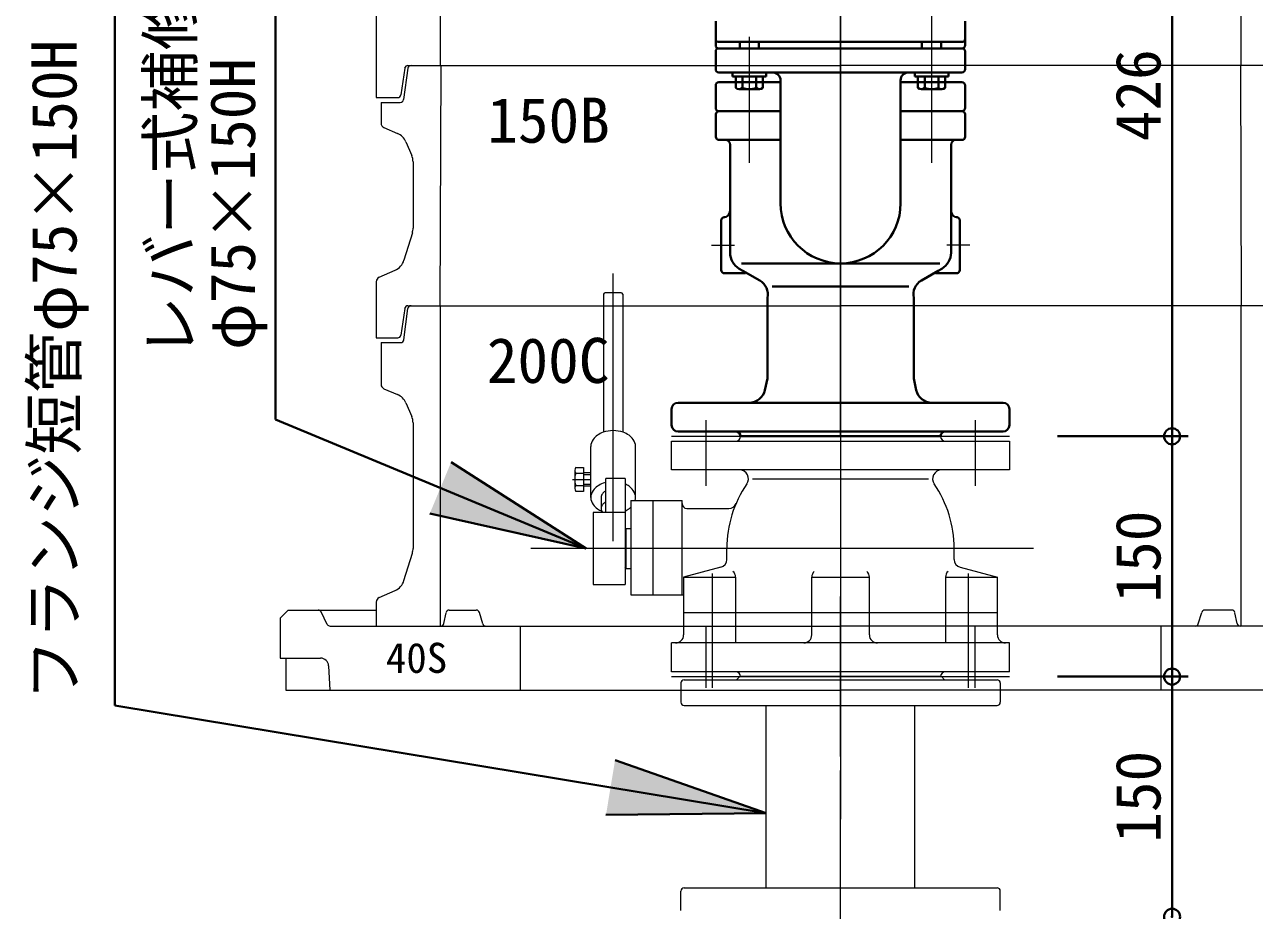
# Model space of a CAD drawing. Units: millimetres at full size, sheet at 1:20. Extents: x -5817 to 7940, y -3160 to 3160.
# Drawn here: x -2565 to -1797, y 119 to 672 of the extents above; entities that cross this region are included whole.
import ezdxf
from ezdxf.enums import TextEntityAlignment as Align

# ---------------------------------------------------------------- set-up
doc = ezdxf.new("R2010")
doc.units = ezdxf.units.MM
doc.header["$LTSCALE"] = 20
doc.header["$PDMODE"] = 32
doc.header["$PDSIZE"] = 10
for name, color, linetype, lineweight in [('0-7_TEMP01', 3, 'Continuous', 18), ('0-9_躯体', 7, 'Continuous', 9), ('0-A_細線', 7, 'Continuous', 9), ('0-B_消火栓', 2, 'Continuous', 40), ('0-E_寸法', 1, 'Continuous', 40), ('1-3_補修弁', 7, 'Continuous', 9)]:
    doc.layers.add(name, color=color, linetype=linetype, lineweight=lineweight)
doc.layers.add('0-F_注釈', color=1, linetype='Continuous')
doc.styles.add('ＭＳ ゴシック', font='')
doc.styles.get('ＭＳ ゴシック').set_extended_font_data('MS Gothic')

msp = doc.modelspace()

# ---------------------------------------------------------------- linework, layer by layer
at = {"layer": '0-7_TEMP01'}
for p, q in [((-2055.25, 871.11), (-2055.25, 601.11)), ((-2055.24, 414.61), (-2055.24, 840.61)), ((-2055.24, 414.61), (-2055.24, 840.61)), ((-1998.4, 727.78), (-1998.4, 585.28)), ((-2055.25, 671.11), (-2055.25, 451.11)), ((-2055.24, 671.11), (-2055.24, 321.11)), ((-2112.24, 664.11), (-2112.24, 585.28)), ((-2135.94, 533.91), (-2121.57, 533.91)), ((-1974.55, 533.91), (-1988.92, 533.91)), ((-2197.25, 349.16), (-2197.25, 516.35)), ((-2055.25, 521.11), (-2055.25, 271.11)), ((-2139.25, 383.61), (-2139.25, 424.61)), ((-2055.25, 428.5), (-2055.25, 244.45)), ((-1971.25, 424.61), (-1971.25, 383.61)), ((-2160.74, 414.61), (-1949.75, 414.61)), ((-2222.61, 387.74), (-2211.25, 387.74)), ((-2055.25, 381.11), (-2055.25, 281.11)), ((-1934.75, 344.61), (-2248.65, 344.61)), ((-2135.25, 257.61), (-2135.25, 328.91)), ((-1975.25, 257.61), (-1975.25, 328.91)), ((-2055.25, 214.61), (-2055.25, 314.61)), ((-2139.25, 257.61), (-2139.25, 295.61)), ((-1971.25, 257.61), (-1971.25, 295.61)), ((-2055.25, 275.47), (-2055.25, 175.47)), ((-2160.74, 264.61), (-1949.75, 264.61)), ((-2055.25, -150.39), (-2055.25, 206))]:
    msp.add_line(p, q, dxfattribs=at)
at = {"layer": '0-9_躯体'}
for p, q in [((-2305.25, 846.11), (-2305.25, 646.11)), ((-1805.25, 846.11), (-1805.25, 646.11)), ((-2345.25, 689.31), (-2345.25, 646.11)), ((-2345.25, 646.11), (-2345.25, 626.11)), ((-2325.51, 646.11), (-2055.25, 646.11)), ((-2305, 646.11), (-2305.5, 496.11)), ((-1784.99, 646.11), (-2055.25, 646.11)), ((-1805.5, 646.11), (-1805, 496.11)), ((-2327.49, 644.38), (-2329.81, 627.83)), ((-2325.49, 644.38), (-2328.24, 624.83)), ((-2345.25, 626.11), (-2331.8, 626.11)), ((-2342.25, 623.11), (-2342.25, 610.09)), ((-2342.25, 623.11), (-2330.22, 623.11)), ((-2340.43, 607.33), (-2331.93, 603.69)), ((-2326.67, 598.43), (-2323.05, 590)), ((-2322.25, 586.05), (-2322.25, 544.6)), ((-2322.68, 541.69), (-2327.91, 524.51)), ((-2343.45, 513.9), (-2333.47, 518.26)), ((-2345.25, 511.14), (-2345.25, 476.11)), ((-2327.49, 494.39), (-2329.81, 477.83)), ((-2328.02, 474.85), (-2325.48, 494.36)), ((-2325.51, 496.11), (-2055.25, 496.11)), ((-2305.25, 496.11), (-2305.25, 296.11)), ((-1784.99, 496.11), (-2055.25, 496.11)), ((-1805.25, 496.11), (-1805.25, 296.11)), ((-2345.25, 476.11), (-2331.8, 476.11)), ((-2342.25, 473.11), (-2330.01, 473.11)), ((-2342.25, 473.11), (-2342.25, 447.09)), ((-2340.43, 444.33), (-2331.93, 440.69)), ((-2326.67, 435.43), (-2323.05, 427)), ((-2322.25, 423.06), (-2322.25, 344.59)), ((-2327.91, 324.52), (-2322.68, 341.69)), ((-2343.45, 313.89), (-2333.47, 318.27)), ((-2345.25, 311.14), (-2345.25, 296.11)), ((-2405.25, 301.11), (-2400.25, 306.11)), ((-2405.25, 301.11), (-2405.25, 276.11)), ((-2400.25, 306.11), (-2380.25, 306.11)), ((-2380.25, 306.11), (-2345.25, 306.11)), ((-2375.8, 297.21), (-2379.69, 305.01)), ((-2302.93, 297.71), (-2301.57, 304.5)), ((-2299.61, 306.11), (-2282.73, 306.11)), ((-2278.68, 297.54), (-2280.82, 304.69)), ((-1831.82, 297.54), (-1829.67, 304.69)), ((-1810.89, 306.11), (-1827.76, 306.11)), ((-1807.57, 297.71), (-1808.92, 304.5)), ((-2374.01, 296.11), (-2304.89, 296.11)), ((-2345.25, 296.11), (-2055.25, 296.11)), ((-2276.76, 296.11), (-2055.25, 296.11)), ((-2255.25, 296.11), (-2255.25, 256.11)), ((-1765.25, 296.11), (-2055.25, 296.11)), ((-1833.74, 296.11), (-2055.25, 296.11)), ((-1855.25, 296.11), (-1855.25, 256.11)), ((-1736.49, 296.11), (-1805.61, 296.11)), ((-2405.25, 276.11), (-2380.01, 276.11)), ((-2401.81, 276.11), (-2401.66, 256.11)), ((-2375.01, 271.36), (-2374.25, 256.11)), ((-2401.66, 256.11), (-2055.25, 256.11)), ((-1708.84, 256.11), (-2055.25, 256.11))]:
    msp.add_line(p, q, dxfattribs=at)
for centre, radius, start, end in [((-2325.51, 644.11), 2, 90, 172.001), ((-2323.51, 644.11), 2, 90, 172.001), ((-2331.8, 628.11), 2, 270, 352.001), ((-2330.22, 625.11), 2, 270, 352.001), ((-2339.25, 610.09), 3, 180, 246.801), ((-2335.86, 594.5), 10, 23.199, 66.801), ((-2332.25, 586.05), 10, 0, 23.199), ((-2332.25, 544.6), 10, 343.072, 0), ((-2337.48, 527.43), 10, 293.629, 343.072), ((-2342.25, 511.14), 3, 113.629, 180), ((-2325.51, 494.11), 2, 90, 172.001), ((-2323.49, 494.11), 2, 90, 172.569), ((-2331.8, 478.11), 2, 270, 352.001), ((-2330.01, 475.11), 2, 270, 352.569), ((-2339.25, 447.09), 3, 180, 246.801), ((-2335.86, 431.49), 10, 23.199, 66.801), ((-2332.25, 423.06), 10, 0, 23.199), ((-2332.25, 344.59), 10, 343.072, 0), ((-2337.48, 327.43), 10, 293.629, 343.072), ((-2342.25, 311.14), 3, 113.629, 180), ((-2381.49, 304.11), 2, 26.565, 90), ((-2299.61, 304.11), 2, 90, 168.691), ((-2282.73, 304.11), 2, 16.7, 90), ((-1827.76, 304.11), 2, 90, 163.3), ((-1810.89, 304.11), 2, 11.309, 90), ((-2374.01, 298.11), 2, 206.565, 270), ((-2304.89, 298.11), 2, 270, 348.691), ((-2276.76, 298.11), 2, 196.7, 270), ((-1833.74, 298.11), 2, 270, 343.3), ((-1805.61, 298.11), 2, 191.309, 270), ((-2380.01, 271.11), 5, 2.862, 90)]:
    msp.add_arc(centre, radius, start, end, dxfattribs=at)
at = {"layer": '0-A_細線'}
for p, q in [((-2153.02, 262.61), (-1957.47, 262.61)), ((-2118.25, 264.61), (-2120.25, 262.61)), ((-2118.25, 264.61), (-1992.25, 264.61)), ((-1992.25, 264.61), (-1990.25, 262.61)), ((-2155.03, 260.61), (-2155.03, 248.61)), ((-1955.47, 260.61), (-1955.47, 248.61)), ((-2153.02, 246.61), (-1957.47, 246.61)), ((-2101.75, 132.61), (-2101.75, 246.61)), ((-2008.75, 132.61), (-2008.75, 246.61)), ((-2155.03, 118.61), (-2155.03, 130.61)), ((-2153.02, 132.61), (-1957.47, 132.61)), ((-1955.47, 118.61), (-1955.47, 130.61))]:
    msp.add_line(p, q, dxfattribs=at)
for centre, start, end in [((-2153.02, 260.61), 90, 179.998), ((-1957.47, 260.61), 0.002, 90), ((-2153.02, 248.61), 179.998, 270), ((-1957.47, 248.61), 270, 0.002), ((-2153.02, 130.61), 90, 180.002), ((-1957.47, 130.61), 359.998, 90)]:
    msp.add_arc(centre, 2, start, end, dxfattribs=at)
at = {"layer": '0-B_消火栓'}
for p, q in [((-2133.24, 658.83), (-2133.24, 673.83)), ((-1977.4, 658.83), (-1977.4, 673.83)), ((-1979.4, 660.83), (-2131.24, 660.83)), ((-2118.24, 656.83), (-2118.24, 660.83)), ((-2106.24, 656.83), (-2106.24, 660.83)), ((-2004.4, 656.83), (-2004.4, 660.83)), ((-1992.4, 656.83), (-1992.4, 660.83)), ((-2133.24, 643.83), (-2133.24, 654.83)), ((-2131.24, 656.83), (-1979.4, 656.83)), ((-1977.4, 643.83), (-1977.4, 654.83)), ((-1979.4, 641.83), (-2131.24, 641.83)), ((-2122.74, 641.83), (-2122.74, 639.33)), ((-2101.74, 639.33), (-2122.74, 639.33)), ((-2120.74, 639.33), (-2120.74, 632.13)), ((-2116.49, 639.33), (-2116.49, 632.13)), ((-2107.99, 639.33), (-2107.99, 632.13)), ((-2103.74, 639.33), (-2103.74, 632.13)), ((-2101.74, 641.83), (-2101.74, 639.33)), ((-2008.9, 641.83), (-2008.9, 639.33)), ((-1987.9, 639.33), (-2008.9, 639.33)), ((-2006.9, 639.33), (-2006.9, 632.13)), ((-2002.65, 639.33), (-2002.65, 632.13)), ((-1994.15, 639.33), (-1994.15, 632.13)), ((-1989.9, 639.33), (-1989.9, 632.13)), ((-1987.9, 641.83), (-1987.9, 639.33)), ((-2133.24, 619.66), (-2133.24, 633.65)), ((-2092.74, 635.65), (-2131.24, 635.65)), ((-2105.86, 631.33), (-2118.62, 631.33)), ((-2092.74, 559.92), (-2092.74, 636.83)), ((-2017.74, 560.1), (-2017.74, 636.83)), ((-2017.74, 635.65), (-1979.4, 635.65)), ((-1992.02, 631.33), (-2004.78, 631.33)), ((-1977.4, 633.65), (-1977.4, 619.66)), ((-2133.09, 601.65), (-2133.09, 615.65)), ((-2092.74, 617.65), (-2131.24, 617.65)), ((-1979.4, 617.65), (-2017.74, 617.65)), ((-1977.4, 601.65), (-1977.4, 615.65)), ((-2131.09, 599.65), (-2092.74, 599.65)), ((-1979.4, 599.65), (-2017.74, 599.65)), ((-2124.24, 529.24), (-2124.24, 596.65)), ((-1986.24, 529.24), (-1986.24, 596.65)), ((-2129.74, 518.41), (-2129.74, 549.42)), ((-1982.24, 551.42), (-1982.74, 551.42)), ((-1980.74, 518.41), (-1980.74, 549.42)), ((-2055.24, 522.6), (-2117.18, 522.6)), ((-2055.24, 522.6), (-1993.31, 522.6)), ((-2127.74, 516.41), (-2114.61, 516.41)), ((-2116.3, 518.02), (-2118.51, 519.28)), ((-2105.7, 511.89), (-2116.3, 518.02)), ((-2004.78, 511.89), (-1994.18, 518.02)), ((-1982.74, 516.41), (-1995.87, 516.41)), ((-1994.18, 518.02), (-1991.97, 519.28)), ((-2097.96, 508.24), (-2055.24, 508.24)), ((-2012.53, 508.24), (-2055.24, 508.24)), ((-2100.93, 501.1), (-2100.93, 450.8)), ((-2009.56, 501.1), (-2009.56, 450.8)), ((-2102.53, 443.48), (-2100.93, 450.8)), ((-2007.96, 443.48), (-2009.56, 450.8)), ((-2160.74, 421.61), (-2160.74, 431.82)), ((-1953.74, 435.61), (-2156.76, 435.61)), ((-1949.74, 421.61), (-1949.74, 431.61)), ((-1953.74, 417.61), (-2156.75, 417.61)), ((-1992.74, 414.61), (-2117.74, 414.61))]:
    msp.add_line(p, q, dxfattribs=at)
for centre, radius, start, end in [((-2131.24, 662.83), 2, 180, 270), ((-1979.4, 662.83), 2, 270, 0), ((-2131.24, 658.83), 2, 180, 270), ((-2131.24, 654.83), 2, 90, 180), ((-1979.4, 658.83), 2, 270, 0), ((-1979.4, 654.83), 2, 0, 90), ((-2131.24, 643.83), 2, 180, 270), ((-2097.74, 636.83), 5, 0, 90), ((-2012.74, 636.83), 5, 90, 180), ((-1979.4, 643.83), 2, 270, 0), ((-2131.24, 633.65), 2, 90, 180), ((-2118.62, 634.55), 3.22, 228.74, 311.26), ((-2112.24, 643.02), 11.69, 248.679, 291.321), ((-2105.86, 634.55), 3.22, 228.74, 311.26), ((-2004.78, 634.55), 3.22, 228.74, 311.26), ((-1998.4, 643.02), 11.69, 248.679, 291.321), ((-1992.02, 634.55), 3.22, 228.74, 311.26), ((-1979.4, 633.65), 2, 0, 90), ((-2131.24, 619.66), 2, 180, 270), ((-2131.09, 615.65), 2, 90, 180), ((-1979.4, 619.66), 2, 270, 0), ((-1979.4, 615.65), 2, 0, 90), ((-2131.09, 601.65), 2, 180, 270), ((-2127.24, 596.65), 3, 0, 90), ((-1983.24, 596.65), 3, 90, 180), ((-1979.4, 601.65), 2, 270, 0), ((-2128.24, 555.41), 4, 270, 0), ((-2055.24, 560.1), 37.5, 180, 0), ((-1982.24, 555.41), 4, 180, 270), ((-2127.74, 549.42), 2, 90, 180), ((-1982.74, 549.42), 2, 0, 90), ((-2112.74, 529.24), 11.5, 180, 240), ((-1997.74, 529.24), 11.5, 300, 0), ((-2127.74, 518.41), 2, 180, 270), ((-1982.74, 518.41), 2, 270, 0), ((-2110.7, 503.23), 10, 347.697, 60), ((-1999.78, 503.23), 10, 120, 192.303), ((-2112.3, 445.61), 10, 270, 347.697), ((-1998.19, 445.61), 10, 192.303, 270), ((-2156.75, 431.61), 4, 90, 180), ((-1953.74, 431.61), 4, 0, 90), ((-2156.74, 421.61), 4, 180, 270), ((-2120.74, 414.61), 3, 0, 90), ((-1989.74, 414.61), 3, 90, 180), ((-1953.74, 421.61), 4, 270, 0)]:
    msp.add_arc(centre, radius, start, end, dxfattribs=at)
at = {"layer": '0-E_寸法'}
for p, q in [((-2408.09, 425.11), (-2408.09, 905.05)), ((-1848.16, 840.61), (-1848.16, 414.61)), ((-2508.46, 740.12), (-2508.46, 246.61)), ((-2214.2, 344.61), (-2408.09, 425.11)), ((-1919.75, 414.61), (-1838.17, 414.61)), ((-1919.75, 414.61), (-1838.17, 414.61)), ((-1848.16, 414.61), (-1848.16, 264.61)), ((-2214.2, 344.61), (-2298.49, 398.4)), ((-2214.2, 344.61), (-2311.81, 366.33)), ((-1919.75, 264.61), (-1838.17, 264.61)), ((-1919.75, 264.61), (-1838.17, 264.61)), ((-1848.16, 264.61), (-1848.16, 114.61)), ((-2101.75, 179.25), (-2508.46, 246.61)), ((-2101.75, 179.25), (-2196.07, 212.47)), ((-2101.75, 179.25), (-2201.74, 178.21))]:
    msp.add_line(p, q, dxfattribs=at)
for p in [(-1848.16, 414.61), (-1848.16, 264.61), (-1848.16, 114.61)]:
    msp.add_point(p, dxfattribs=at)
for points in [[(-2311.81, 366.33), (-2298.49, 398.4), (-2214.2, 344.61)], [(-2201.74, 178.21), (-2196.07, 212.47), (-2101.75, 179.25)]]:
    msp.add_solid(points, dxfattribs=at)
at = {"layer": '1-3_補修弁'}
for p, q in [((-2203.25, 503.27), (-2203.25, 417.19)), ((-2192.25, 504.27), (-2202.25, 504.27)), ((-2191.25, 503.27), (-2191.25, 417.19)), ((-2211.25, 376.43), (-2211.25, 408.25)), ((-2183.25, 376.43), (-2183.25, 408.25)), ((-2160.75, 411.61), (-1949.75, 411.61)), ((-2160.75, 393.61), (-2160.75, 411.61)), ((-2117.75, 414.61), (-1992.75, 414.61)), ((-2117.74, 414.61), (-1992.74, 414.61)), ((-1949.75, 411.61), (-1949.75, 393.61)), ((-2221.25, 393.36), (-2221.25, 382.12)), ((-2220.65, 395.24), (-2215.75, 395.24)), ((-2215.75, 395.24), (-2215.75, 380.24)), ((-1949.75, 393.61), (-2160.75, 393.61)), ((-2220.67, 391.5), (-2215.75, 391.5)), ((-2211.25, 391.74), (-2215.75, 391.74)), ((-2215.75, 390.74), (-2211.25, 390.74)), ((-2215.75, 384.74), (-2211.25, 384.74)), ((-2189.75, 388.27), (-2201.75, 388.27)), ((-2201.75, 367.11), (-2201.75, 388.27)), ((-2189.75, 388.27), (-2189.75, 322.11)), ((-2110.25, 388.03), (-2000.25, 388.03)), ((-2220.67, 383.99), (-2215.75, 383.99)), ((-2215.75, 380.24), (-2220.65, 380.24)), ((-2215.75, 383.74), (-2211.25, 383.74)), ((-2204.75, 376.43), (-2204.75, 369.51)), ((-2186.25, 374.61), (-2186.25, 315.61)), ((-2186.25, 374.61), (-2154.25, 374.61)), ((-2172.25, 315.61), (-2172.25, 374.61)), ((-2154.25, 315.61), (-2154.25, 374.61)), ((-2151.25, 369.61), (-2125.07, 369.61)), ((-2189.75, 367.11), (-2209.75, 367.11)), ((-2209.75, 367.11), (-2209.75, 322.11)), ((-2189.25, 357.11), (-2189.25, 332.11)), ((-2126.25, 337.68), (-2126.25, 344.61)), ((-1984.25, 337.68), (-1984.25, 344.61)), ((-2189.25, 332.11), (-2189.75, 332.61)), ((-2189.25, 332.11), (-2186.25, 332.11)), ((-1980.55, 332.85), (-1957.25, 326.61)), ((-2153.25, 326.61), (-2153.25, 290.61)), ((-2120.82, 326.61), (-2120.82, 285.61)), ((-2073.24, 326.61), (-2037.25, 326.61)), ((-2073.24, 290.61), (-2073.24, 326.61)), ((-2037.25, 290.61), (-2037.25, 326.61)), ((-1989.68, 326.61), (-1957.25, 326.61)), ((-1989.68, 326.61), (-1989.68, 285.61)), ((-1957.25, 290.61), (-1957.25, 326.61)), ((-2209.75, 322.11), (-2189.75, 322.11)), ((-2186.25, 315.61), (-2153.25, 315.61)), ((-2153.25, 304.61), (-1957.25, 304.61)), ((-1949.75, 285.61), (-2160.75, 285.61)), ((-2160.75, 267.61), (-2160.75, 285.61)), ((-1949.75, 267.61), (-1949.75, 285.61)), ((-1949.75, 267.61), (-2160.75, 267.61)), ((-1992.75, 264.61), (-2117.75, 264.61)), ((-1992.74, 264.61), (-2117.74, 264.61)), ((-1992.74, 264.61), (-2117.74, 264.61))]:
    msp.add_line(p, q, dxfattribs=at)
for points in [[(-2189.75, 356.61), (-2189.25, 357.11), (-2186.25, 357.11)], [(-2129.95, 332.85), (-2153.25, 326.61), (-2120.82, 326.61)]]:
    msp.add_lwpolyline(points, dxfattribs=at)
for centre, radius, start, end in [((-2202.25, 503.27), 1, 90, 180), ((-2192.25, 503.27), 1, 0, 90), ((-2200.93, 406.3), 10.9, 124.74801, 144.15638), ((-2198.61, 403), 14.93, 109.14368, 124.86797), ((-2197.31, 399.24), 18.91, 89.81124, 109.14224), ((-2197.19, 399.24), 18.91, 70.85776, 90.18876), ((-2195.89, 403), 14.93, 55.13202, 70.85631), ((-2193.56, 406.3), 10.9, 35.84364, 55.252), ((-2203.6, 408.15), 7.64, 143.77012, 179.30663), ((-2190.9, 408.15), 7.64, 0.69336, 36.22986), ((-2120.75, 414.61), 3, 270, 0), ((-1989.75, 414.61), 3, 180, 270), ((-2217.96, 393.36), 3.29, 144.992, 214.565), ((-2118.33, 388.03), 5.58, 325.458, 90), ((-1992.17, 388.03), 5.58, 90, 214.542), ((-2208.83, 387.74), 12.42, 162.412, 197.588), ((-2198.61, 371.18), 14.93, 109.14368, 124.86797), ((-2199.83, 376.06), 9.94, 101.14177, 111.74812), ((-2193.47, 375.42), 10.08, 52.6097, 68.33399), ((-2055.25, 344.61), 71, 145.458, 180), ((-2055.25, 344.61), 71, 0, 34.542), ((-2217.96, 382.12), 3.29, 145.435, 215.008), ((-2203.6, 376.33), 7.64, 143.77012, 179.30663), ((-2203.6, 376.52), 7.64, 180.69337, 216.22988), ((-2200.93, 374.47), 10.9, 124.74802, 144.15639), ((-2200.65, 376.38), 4.09, 143.77013, 179.30664), ((-2199.22, 375.38), 5.84, 124.74799, 144.15636), ((-2199.32, 375.8), 5.45, 116.55797, 126.48113), ((-2193.56, 374.47), 10.9, 35.84362, 55.25199), ((-2190.9, 376.33), 7.64, 0.69336, 36.22987), ((-2190.36, 376.43), 7.11, 345.10916, 359.95273), ((-2200.93, 378.38), 10.9, 215.84362, 235.25199), ((-2200.32, 378.61), 11.45, 233.33204, 249.05633), ((-2200.65, 369.46), 4.09, 143.77013, 179.30664), ((-2200.65, 369.56), 4.09, 180.69335, 216.22986), ((-2199.22, 368.46), 5.84, 124.74799, 144.15636), ((-2199.32, 368.88), 5.45, 116.55797, 126.48113), ((-2195.56, 381.12), 14.29, 293.98821, 305.06814), ((-2189.36, 373.09), 4.17, 298.82431, 318.23267), ((-2151.25, 372.61), 3, 180, 270), ((-2125.07, 374.61), 5, 270, 336.75), ((-2203.87, 367.18), 0.095, 205.75202, 225.16039), ((-2131.25, 337.68), 5, 285, 0), ((-1979.25, 337.68), 5, 180, 255), ((-2125.82, 326.61), 5, 0, 47.288), ((-2068.25, 326.61), 5, 132.712, 180), ((-2042.25, 326.61), 5, 0, 47.288), ((-1984.68, 326.61), 5, 132.712, 180), ((-2158.25, 290.61), 5, 270, 0), ((-2078.24, 290.61), 5, 270, 0), ((-2032.25, 290.61), 5, 180, 270), ((-1952.25, 290.61), 5, 180, 270), ((-2120.75, 264.61), 3, 0, 90), ((-1989.75, 264.61), 3, 90, 180)]:
    msp.add_arc(centre, radius, start, end, dxfattribs=at)

# ---------------------------------------------------------------- texts
at = {"layer": '0-E_寸法', "style": 'ＭＳ ゴシック'}
for s, p in [('レバー式補修弁（ボール）', (-2451.52, 463.68)), ('フランジ短管φ75×150H', (-2523.99, 249.58)), ('426', (-1846.95, 598.81)), ('φ75×150H', (-2412.47, 468.57)), ('150', (-1846.95, 310.81)), ('150', (-1846.95, 160.81))]:
    msp.add_text(s, height=28.15, rotation=90, dxfattribs=at).set_placement(p, align=Align.BOTTOM_LEFT)
at = {"layer": '0-F_注釈', "style": 'ＭＳ ゴシック'}
for s, height, p in [('150B', 28.15, (-2275.94, 589.48)), ('200C', 28.15, (-2276.19, 439.48)), ('40S', 18.77, (-2339.23, 261.28))]:
    msp.add_text(s, height=height, dxfattribs=at).set_placement(p, align=Align.BOTTOM_LEFT)

doc.saveas('drawing.dxf')
